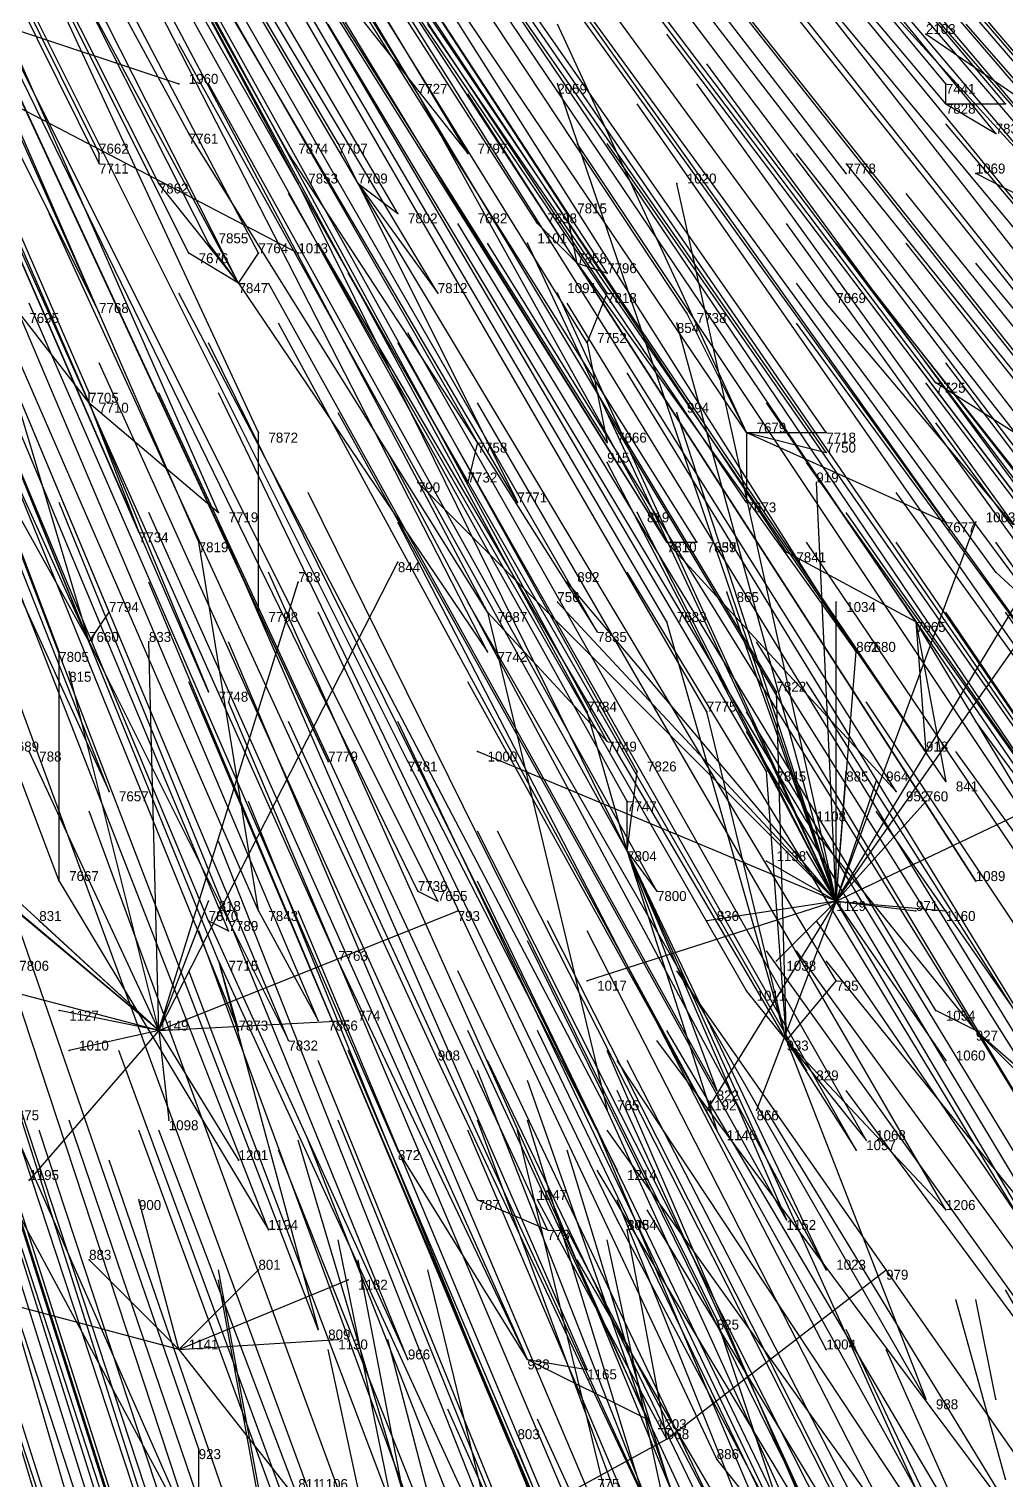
# Model space of a CAD drawing. Extents: x -0.5 to 0.59, y -0.5 to 0.59.
# Drawn here: x 0.116 to 0.214, y -0.3871 to -0.2415 of the extents above; entities that cross this region are included whole.
import ezdxf

# ---------------------------------------------------------------- set-up
doc = ezdxf.new("R2010")
doc.units = 0
for name, color, linetype in [('Facilities', 3, 'CONTINUOUS'), ('Facilities_lines', 3, 'CONTINUOUS'), ('Normals', 1, 'CONTINUOUS'), ('Source_points', 5, 'CONTINUOUS'), ('Text', 3, 'CONTINUOUS')]:
    doc.layers.add(name, color=color, linetype=linetype)

msp = doc.modelspace()

# ---------------------------------------------------------------- linework, layer by layer
at = {"layer": 'Facilities', "color": 3}
for p in [(0.208, -0.249, -0.812), (0.123, -0.255, -0.708), (0.198, -0.256, -0.808), (0.149, -0.257, -0.742), (0.171, -0.265, -0.787), (0.137, -0.267, -0.75), (0.172, -0.273, -0.806), (0.122, -0.279, -0.762), (0.188, -0.282, -0.847), (0.161, -0.283, -0.814), (0.18, -0.293, -0.86), (0.139, -0.3, -0.827), (0.162, -0.3, -0.854), (0.205, -0.301, -0.911), (0.122, -0.303, -0.816), (0.154, -0.315, -0.877), (0.176, -0.324, -0.922), (0.119, -0.327, -0.87), (0.155, -0.328, -0.906), (0.197, -0.329, -1.25), (0.139, -0.33, -0.895), (0.134, -0.331, -0.891), (0.135, -0.335, -0.904), (0.129, -0.342, -1.25), (0.211, -0.342, -1.005), (0.192, -0.343, -0.982), (0.161, -0.359, -0.984), (0.131, -0.374, -1.25), (0.196, -0.374, -1.055), (0.166, -0.375, -1.025), (0.213, -0.379, -1.25), (0.18, -0.383, -1.25), (0.214, -0.387, -1.25)]:
    msp.add_point(p, dxfattribs=at)
at = {"layer": 'Facilities_lines', "color": 3}
for p, q in [((0.137, -0.267, -0.75), (0.102, -0.202, -0.565)), ((0.1, -0.224, -0.613), (0.123, -0.27, -0.741)), ((0.22, -0.259, -0.85), (0.19, -0.226, -0.738)), ((0.074, -0.228, -1.25), (0.143, -0.264, -1.25)), ((0.074, -0.228, -1.25), (0.131, -0.247, -1.25)), ((0.145, -0.235, -0.691), (0.16, -0.254, -0.75)), ((0.188, -0.282, -0.847), (0.169, -0.241, -0.735)), ((0.27, -0.286, -1.25), (0.206, -0.242, -1.25)), ((0.197, -0.329, -1.25), (0.169, -0.247, -1.25)), ((0.208, -0.249, -0.812), (0.208, -0.247, -0.807)), ((0.18, -0.293, -0.86), (0.155, -0.248, -0.731)), ((0.208, -0.249, -0.812), (0.214, -0.249, -0.821)), ((0.208, -0.249, -0.812), (0.213, -0.252, -0.824)), ((0.162, -0.3, -0.854), (0.132, -0.252, -0.712)), ((0.149, -0.257, -0.742), (0.147, -0.253, -0.732)), ((0.123, -0.255, -0.708), (0.123, -0.254, -0.705)), ((0.161, -0.283, -0.814), (0.142, -0.254, -0.727)), ((0.27, -0.286, -1.25), (0.211, -0.256, -1.25)), ((0.137, -0.267, -0.75), (0.129, -0.257, -0.719)), ((0.176, -0.324, -0.922), (0.143, -0.257, -0.735)), ((0.149, -0.257, -0.742), (0.165, -0.289, -0.831)), ((0.149, -0.257, -0.742), (0.153, -0.26, -0.755)), ((0.149, -0.257, -0.742), (0.157, -0.268, -0.775)), ((0.197, -0.329, -1.25), (0.181, -0.257, -1.25)), ((0.171, -0.265, -0.787), (0.17, -0.26, -0.776)), ((0.18, -0.293, -0.86), (0.16, -0.261, -0.765)), ((0.171, -0.265, -0.787), (0.167, -0.261, -0.774)), ((0.137, -0.267, -0.75), (0.134, -0.263, -0.737)), ((0.197, -0.329, -1.25), (0.166, -0.263, -1.25)), ((0.137, -0.267, -0.75), (0.132, -0.264, -0.739)), ((0.137, -0.267, -0.75), (0.139, -0.264, -0.745)), ((0.171, -0.265, -0.787), (0.211, -0.327, -0.971)), ((0.171, -0.265, -0.787), (0.199, -0.304, -0.907)), ((0.171, -0.265, -0.787), (0.174, -0.266, -0.794)), ((0.137, -0.267, -0.75), (0.162, -0.304, -0.862)), ((0.197, -0.329, -1.25), (0.169, -0.268, -1.25)), ((0.172, -0.273, -0.806), (0.174, -0.268, -0.799)), ((0.239, -0.32, -0.998), (0.196, -0.269, -0.832)), ((0.122, -0.279, -0.762), (0.115, -0.27, -0.734)), ((0.188, -0.282, -0.847), (0.182, -0.27, -0.815)), ((0.197, -0.329, -1.25), (0.181, -0.271, -1.25)), ((0.122, -0.303, -0.816), (0.113, -0.273, -0.739)), ((0.172, -0.273, -0.806), (0.174, -0.283, -0.83)), ((0.122, -0.279, -0.762), (0.122, -0.278, -0.759)), ((0.218, -0.284, -0.895), (0.207, -0.277, -0.865)), ((0.122, -0.279, -0.762), (0.135, -0.29, -0.801)), ((0.122, -0.279, -0.762), (0.127, -0.292, -0.797)), ((0.122, -0.279, -0.762), (0.134, -0.308, -0.84)), ((0.197, -0.329, -1.25), (0.181, -0.28, -1.25)), ((0.122, -0.303, -0.816), (0.112, -0.281, -0.756)), ((0.139, -0.3, -0.827), (0.139, -0.282, -0.786)), ((0.188, -0.282, -0.847), (0.208, -0.291, -0.894)), ((0.188, -0.282, -0.847), (0.188, -0.289, -0.862)), ((0.188, -0.282, -0.847), (0.196, -0.282, -0.859)), ((0.188, -0.282, -0.847), (0.196, -0.284, -0.862)), ((0.108, -0.283, -0.758), (0.124, -0.318, -0.854)), ((0.161, -0.283, -0.814), (0.16, -0.287, -0.821)), ((0.161, -0.283, -0.814), (0.173, -0.302, -0.871)), ((0.122, -0.303, -0.816), (0.112, -0.285, -0.765)), ((0.197, -0.329, -1.25), (0.174, -0.285, -1.25)), ((0.197, -0.329, -1.25), (0.155, -0.287, -1.25)), ((0.197, -0.329, -1.25), (0.195, -0.287, -1.25)), ((0.197, -0.329, -1.25), (0.177, -0.29, -1.25)), ((0.197, -0.329, -1.25), (0.22, -0.291, -1.25)), ((0.197, -0.329, -1.25), (0.211, -0.291, -1.25)), ((0.139, -0.33, -0.895), (0.133, -0.293, -0.805)), ((0.18, -0.293, -0.86), (0.203, -0.318, -0.944)), ((0.18, -0.293, -0.86), (0.183, -0.293, -0.864)), ((0.18, -0.293, -0.86), (0.183, -0.293, -0.865)), ((0.205, -0.301, -0.911), (0.192, -0.294, -0.879)), ((0.129, -0.342, -1.25), (0.153, -0.295, -1.25)), ((0.129, -0.342, -1.25), (0.143, -0.297, -1.25)), ((0.197, -0.329, -1.25), (0.17, -0.297, -1.25)), ((0.239, -0.32, -0.998), (0.213, -0.296, -0.913)), ((0.129, -0.342, -1.25), (0.081, -0.298, -1.25)), ((0.197, -0.329, -1.25), (0.186, -0.298, -1.25)), ((0.197, -0.329, -1.25), (0.169, -0.299, -1.25)), ((0.197, -0.329, -1.25), (0.197, -0.299, -1.25)), ((0.129, -0.342, -1.25), (0.08, -0.301, -1.25)), ((0.122, -0.303, -0.816), (0.124, -0.3, -0.811)), ((0.139, -0.3, -0.827), (0.146, -0.315, -0.867)), ((0.162, -0.3, -0.854), (0.174, -0.35, -0.977)), ((0.162, -0.3, -0.854), (0.174, -0.313, -0.895)), ((0.192, -0.343, -0.982), (0.18, -0.301, -0.876)), ((0.205, -0.301, -0.911), (0.208, -0.317, -0.949)), ((0.205, -0.301, -0.911), (0.223, -0.331, -0.997)), ((0.205, -0.301, -0.911), (0.206, -0.314, -0.938)), ((0.197, -0.329, -1.25), (0.216, -0.302, -1.25)), ((0.119, -0.327, -0.87), (0.119, -0.304, -0.817)), ((0.122, -0.303, -0.816), (0.142, -0.343, -0.929)), ((0.129, -0.342, -1.25), (0.128, -0.303, -1.25)), ((0.197, -0.329, -1.25), (0.199, -0.304, -1.25)), ((0.129, -0.342, -1.25), (0.12, -0.306, -1.25)), ((0.192, -0.343, -0.982), (0.191, -0.308, -0.905)), ((0.129, -0.342, -1.25), (0.091, -0.31, -1.25)), ((0.176, -0.324, -0.922), (0.172, -0.31, -0.886)), ((0.192, -0.343, -0.982), (0.184, -0.31, -0.9)), ((0.129, -0.342, -1.25), (0.116, -0.314, -1.25)), ((0.197, -0.329, -1.25), (0.161, -0.314, -1.25)), ((0.154, -0.315, -0.877), (0.175, -0.356, -0.992)), ((0.176, -0.324, -0.922), (0.177, -0.316, -0.906)), ((0.192, -0.343, -0.982), (0.19, -0.316, -0.922)), ((0.197, -0.329, -1.25), (0.198, -0.316, -1.25)), ((0.197, -0.329, -1.25), (0.201, -0.317, -1.25)), ((0.176, -0.324, -0.922), (0.176, -0.319, -0.911)), ((0.197, -0.329, -1.25), (0.206, -0.319, -1.25)), ((0.197, -0.329, -1.25), (0.218, -0.319, -1.25)), ((0.211, -0.342, -1.005), (0.194, -0.321, -0.937)), ((0.176, -0.324, -0.922), (0.205, -0.388, -1.098)), ((0.176, -0.324, -0.922), (0.185, -0.348, -0.986)), ((0.176, -0.324, -0.922), (0.196, -0.366, -1.037)), ((0.176, -0.324, -0.922), (0.192, -0.361, -1.023)), ((0.176, -0.324, -0.922), (0.179, -0.328, -0.934)), ((0.176, -0.324, -0.922), (0.185, -0.352, -0.995)), ((0.129, -0.342, -1.25), (0.064, -0.325, -1.25)), ((0.197, -0.329, -1.25), (0.19, -0.325, -1.25)), ((0.119, -0.327, -0.87), (0.14, -0.362, -0.969)), ((0.129, -0.342, -1.25), (0.134, -0.329, -1.25)), ((0.155, -0.328, -0.906), (0.157, -0.329, -0.911)), ((0.197, -0.329, -1.25), (0.172, -0.337, -1.25)), ((0.197, -0.329, -1.25), (0.184, -0.331, -1.25)), ((0.197, -0.329, -1.25), (0.184, -0.35, -1.25)), ((0.197, -0.329, -1.25), (0.189, -0.35, -1.25)), ((0.197, -0.329, -1.25), (0.191, -0.335, -1.25)), ((0.197, -0.329, -1.25), (0.208, -0.345, -1.25)), ((0.197, -0.329, -1.25), (0.205, -0.33, -1.25)), ((0.197, -0.329, -1.25), (0.208, -0.33, -1.25)), ((0.129, -0.342, -1.25), (0.159, -0.33, -1.25)), ((0.139, -0.33, -0.895), (0.145, -0.341, -0.927)), ((0.129, -0.342, -1.25), (0.117, -0.331, -1.25)), ((0.134, -0.331, -0.891), (0.154, -0.375, -1.013)), ((0.134, -0.331, -0.891), (0.136, -0.332, -0.896)), ((0.135, -0.335, -0.904), (0.169, -0.409, -1.107)), ((0.135, -0.335, -0.904), (0.145, -0.372, -0.999)), ((0.135, -0.335, -0.904), (0.137, -0.342, -0.92)), ((0.166, -0.375, -1.025), (0.147, -0.335, -0.914)), ((0.192, -0.343, -0.982), (0.197, -0.337, -0.976)), ((0.192, -0.343, -0.982), (0.188, -0.338, -0.968)), ((0.129, -0.342, -1.25), (0.119, -0.34, -1.25)), ((0.211, -0.342, -1.005), (0.207, -0.34, -0.996)), ((0.129, -0.342, -1.25), (0.116, -0.357, -1.25)), ((0.129, -0.342, -1.25), (0.12, -0.344, -1.25)), ((0.129, -0.342, -1.25), (0.148, -0.341, -1.25)), ((0.129, -0.342, -1.25), (0.13, -0.351, -1.25)), ((0.129, -0.342, -1.25), (0.137, -0.355, -1.25)), ((0.211, -0.342, -1.005), (0.222, -0.36, -1.057)), ((0.211, -0.342, -1.005), (0.219, -0.349, -1.029)), ((0.211, -0.342, -1.005), (0.225, -0.356, -1.052)), ((0.192, -0.343, -0.982), (0.194, -0.346, -0.993)), ((0.192, -0.343, -0.982), (0.206, -0.379, -1.08)), ((0.192, -0.343, -0.982), (0.199, -0.354, -1.015)), ((0.192, -0.343, -0.982), (0.2, -0.353, -1.014)), ((0.192, -0.343, -0.982), (0.208, -0.36, -1.038)), ((0.181, -0.396, -1.089), (0.157, -0.345, -0.947)), ((0.133, -0.394, -1.041), (0.114, -0.351, -0.922)), ((0.133, -0.394, -1.041), (0.112, -0.355, -0.931)), ((0.166, -0.375, -1.025), (0.153, -0.354, -0.965)), ((0.131, -0.374, -1.25), (0.127, -0.359, -1.25)), ((0.161, -0.359, -0.984), (0.168, -0.362, -0.998)), ((0.18, -0.383, -1.25), (0.167, -0.359, -1.25)), ((0.193, -0.395, -1.098), (0.175, -0.361, -1.004)), ((0.18, -0.383, -1.25), (0.176, -0.362, -1.25)), ((0.131, -0.374, -1.25), (0.122, -0.365, -1.25)), ((0.131, -0.374, -1.25), (0.101, -0.366, -1.25)), ((0.131, -0.374, -1.25), (0.139, -0.366, -1.25)), ((0.18, -0.383, -1.25), (0.202, -0.366, -1.25)), ((0.131, -0.374, -1.25), (0.148, -0.367, -1.25)), ((0.193, -0.395, -1.098), (0.185, -0.371, -1.037)), ((0.131, -0.374, -1.25), (0.147, -0.373, -1.25)), ((0.131, -0.374, -1.25), (0.142, -0.388, -1.25)), ((0.166, -0.375, -1.025), (0.172, -0.376, -1.034)), ((0.166, -0.375, -1.025), (0.178, -0.381, -1.052)), ((0.133, -0.394, -1.041), (0.133, -0.384, -1.016)), ((0.18, -0.383, -1.25), (0.158, -0.395, -1.25)), ((0.168, -0.392, -1.067), (0.164, -0.383, -1.041)), ((0.193, -0.395, -1.098), (0.185, -0.385, -1.066))]:
    msp.add_line(p, q, dxfattribs=at)
at = {"layer": 'Normals', "color": 1}
for p, q in [((0.155, -0.248, -0.731), (0.106, -0.169, -0.768)), ((0.123, -0.254, -0.705), (0.082, -0.171, -0.743)), ((0.132, -0.252, -0.712), (0.088, -0.171, -0.749)), ((0.123, -0.255, -0.708), (0.082, -0.172, -0.746)), ((0.142, -0.254, -0.727), (0.097, -0.173, -0.764)), ((0.147, -0.253, -0.732), (0.1, -0.173, -0.768)), ((0.129, -0.257, -0.719), (0.087, -0.174, -0.757)), ((0.16, -0.254, -0.75), (0.112, -0.174, -0.788)), ((0.143, -0.257, -0.735), (0.099, -0.175, -0.772)), ((0.208, -0.247, -0.807), (0.149, -0.176, -0.845)), ((0.149, -0.257, -0.742), (0.102, -0.177, -0.78)), ((0.208, -0.249, -0.812), (0.149, -0.179, -0.85)), ((0.214, -0.249, -0.821), (0.154, -0.178, -0.858)), ((0.134, -0.263, -0.737), (0.092, -0.18, -0.774)), ((0.153, -0.26, -0.755), (0.106, -0.18, -0.792)), ((0.213, -0.252, -0.824), (0.154, -0.18, -0.861)), ((0.132, -0.264, -0.739), (0.091, -0.182, -0.776)), ((0.139, -0.264, -0.745), (0.096, -0.182, -0.782)), ((0.16, -0.261, -0.765), (0.112, -0.182, -0.802)), ((0.167, -0.261, -0.774), (0.117, -0.183, -0.811)), ((0.17, -0.26, -0.776), (0.119, -0.182, -0.813)), ((0.198, -0.256, -0.808), (0.141, -0.182, -0.846)), ((0.137, -0.267, -0.75), (0.095, -0.184, -0.787)), ((0.123, -0.27, -0.741), (0.085, -0.185, -0.778)), ((0.171, -0.265, -0.787), (0.12, -0.187, -0.824)), ((0.157, -0.268, -0.775), (0.109, -0.188, -0.812)), ((0.174, -0.266, -0.794), (0.123, -0.188, -0.83)), ((0.22, -0.259, -0.85), (0.16, -0.188, -0.887)), ((0.174, -0.268, -0.799), (0.123, -0.191, -0.837)), ((0.231, -0.263, -0.874), (0.17, -0.192, -0.911)), ((0.122, -0.278, -0.759), (0.085, -0.193, -0.796)), ((0.182, -0.27, -0.815), (0.131, -0.193, -0.852)), ((0.122, -0.279, -0.762), (0.085, -0.194, -0.799)), ((0.172, -0.273, -0.806), (0.123, -0.194, -0.844)), ((0.196, -0.269, -0.832), (0.141, -0.194, -0.869)), ((0.219, -0.269, -0.867), (0.162, -0.196, -0.904)), ((0.139, -0.282, -0.786), (0.1, -0.198, -0.823)), ((0.161, -0.283, -0.814), (0.115, -0.203, -0.852)), ((0.207, -0.277, -0.865), (0.151, -0.203, -0.901)), ((0.239, -0.273, -0.908), (0.179, -0.203, -0.945)), ((0.174, -0.283, -0.83), (0.125, -0.205, -0.868)), ((0.188, -0.282, -0.847), (0.136, -0.205, -0.885)), ((0.223, -0.278, -0.889), (0.165, -0.205, -0.926)), ((0.135, -0.29, -0.801), (0.098, -0.206, -0.838)), ((0.16, -0.287, -0.821), (0.114, -0.206, -0.859)), ((0.196, -0.282, -0.859), (0.143, -0.206, -0.897)), ((0.127, -0.292, -0.797), (0.09, -0.207, -0.833)), ((0.133, -0.293, -0.805), (0.096, -0.208, -0.842)), ((0.196, -0.284, -0.862), (0.143, -0.208, -0.9)), ((0.165, -0.289, -0.831), (0.118, -0.209, -0.869)), ((0.241, -0.28, -0.924), (0.181, -0.209, -0.961)), ((0.218, -0.284, -0.895), (0.161, -0.21, -0.931)), ((0.188, -0.289, -0.862), (0.136, -0.212, -0.9)), ((0.124, -0.3, -0.811), (0.088, -0.214, -0.848)), ((0.18, -0.293, -0.86), (0.131, -0.215, -0.897)), ((0.183, -0.293, -0.864), (0.134, -0.215, -0.902)), ((0.183, -0.293, -0.865), (0.134, -0.215, -0.903)), ((0.208, -0.291, -0.894), (0.154, -0.215, -0.932)), ((0.139, -0.3, -0.827), (0.1, -0.216, -0.864)), ((0.119, -0.304, -0.817), (0.086, -0.217, -0.853)), ((0.122, -0.303, -0.816), (0.087, -0.217, -0.853)), ((0.192, -0.294, -0.879), (0.141, -0.217, -0.917)), ((0.162, -0.3, -0.854), (0.119, -0.219, -0.891)), ((0.18, -0.301, -0.876), (0.133, -0.221, -0.914)), ((0.162, -0.304, -0.862), (0.12, -0.222, -0.9)), ((0.173, -0.302, -0.871), (0.127, -0.222, -0.908)), ((0.213, -0.296, -0.913), (0.159, -0.222, -0.951)), ((0.134, -0.308, -0.84), (0.097, -0.223, -0.878)), ((0.205, -0.301, -0.911), (0.153, -0.224, -0.948)), ((0.232, -0.296, -0.94), (0.175, -0.224, -0.978)), ((0.251, -0.293, -0.965), (0.191, -0.223, -1.003)), ((0.197, -0.223, -0.743), (0.257, -0.293, -0.706)), ((0.199, -0.304, -0.907), (0.149, -0.225, -0.944)), ((0.256, -0.295, -0.977), (0.196, -0.225, -1.014)), ((0.191, -0.308, -0.905), (0.143, -0.228, -0.942)), ((0.242, -0.301, -0.965), (0.184, -0.228, -1.002)), ((0.172, -0.31, -0.886), (0.128, -0.229, -0.924)), ((0.184, -0.31, -0.9), (0.137, -0.229, -0.937)), ((0.218, -0.305, -0.937), (0.164, -0.23, -0.975)), ((0.146, -0.315, -0.867), (0.107, -0.231, -0.905)), ((0.124, -0.318, -0.854), (0.09, -0.232, -0.891)), ((0.174, -0.313, -0.895), (0.13, -0.232, -0.933)), ((0.252, -0.304, -0.986), (0.193, -0.232, -1.024)), ((0.154, -0.315, -0.877), (0.113, -0.233, -0.915)), ((0.231, -0.308, -0.962), (0.175, -0.234, -0.999)), ((0.251, -0.305, -0.989), (0.192, -0.234, -1.026)), ((0.177, -0.316, -0.906), (0.132, -0.235, -0.943)), ((0.242, -0.308, -0.979), (0.184, -0.235, -1.016)), ((0.19, -0.316, -0.922), (0.143, -0.236, -0.96)), ((0.206, -0.314, -0.938), (0.154, -0.237, -0.976)), ((0.235, -0.31, -0.973), (0.179, -0.236, -1.01)), ((0.204, -0.237, -0.783), (0.265, -0.307, -0.745)), ((0.176, -0.319, -0.911), (0.131, -0.238, -0.948)), ((0.119, -0.327, -0.87), (0.086, -0.24, -0.907)), ((0.203, -0.318, -0.944), (0.154, -0.24, -0.981)), ((0.217, -0.317, -0.96), (0.165, -0.24, -0.997)), ((0.219, -0.317, -0.962), (0.166, -0.24, -0.999)), ((0.194, -0.321, -0.937), (0.146, -0.241, -0.975)), ((0.208, -0.317, -0.949), (0.156, -0.241, -0.986)), ((0.21, -0.241, -0.799), (0.271, -0.311, -0.761)), ((0.176, -0.324, -0.922), (0.131, -0.243, -0.959)), ((0.236, -0.316, -0.987), (0.18, -0.242, -1.023)), ((0.206, -0.242, -1.25), (0.206, -0.242, -1.15)), ((0.155, -0.328, -0.906), (0.114, -0.244, -0.943)), ((0.134, -0.331, -0.891), (0.098, -0.245, -0.929)), ((0.136, -0.332, -0.896), (0.1, -0.246, -0.934)), ((0.139, -0.33, -0.895), (0.102, -0.245, -0.933)), ((0.157, -0.329, -0.911), (0.115, -0.245, -0.947)), ((0.239, -0.32, -0.998), (0.184, -0.245, -1.035)), ((0.131, -0.247, -1.25), (0.131, -0.247, -1.15)), ((0.179, -0.328, -0.934), (0.134, -0.247, -0.971)), ((0.169, -0.247, -1.25), (0.169, -0.247, -1.15)), ((0.237, -0.322, -1), (0.183, -0.247, -1.037)), ((0.211, -0.327, -0.971), (0.16, -0.248, -1.008)), ((0.135, -0.335, -0.904), (0.1, -0.249, -0.941)), ((0.147, -0.335, -0.914), (0.109, -0.25, -0.951)), ((0.23, -0.325, -0.996), (0.177, -0.249, -1.033)), ((0.268, -0.322, -1.047), (0.208, -0.251, -1.084)), ((0.223, -0.331, -0.997), (0.171, -0.253, -1.034)), ((0.227, -0.329, -1), (0.174, -0.253, -1.037)), ((0.251, -0.328, -1.031), (0.193, -0.254, -1.068)), ((0.137, -0.342, -0.92), (0.102, -0.256, -0.957)), ((0.145, -0.341, -0.927), (0.109, -0.256, -0.964)), ((0.256, -0.327, -1.039), (0.198, -0.255, -1.076)), ((0.211, -0.256, -1.25), (0.211, -0.256, -1.15)), ((0.142, -0.343, -0.929), (0.106, -0.257, -0.965)), ((0.197, -0.337, -0.976), (0.149, -0.257, -1.013)), ((0.181, -0.257, -1.25), (0.181, -0.257, -1.15)), ((0.188, -0.338, -0.968), (0.142, -0.258, -1.005)), ((0.262, -0.33, -1.053), (0.204, -0.258, -1.091)), ((0.157, -0.345, -0.947), (0.118, -0.26, -0.984)), ((0.207, -0.34, -0.996), (0.159, -0.261, -1.034)), ((0.246, -0.336, -1.042), (0.192, -0.261, -1.079)), ((0.192, -0.343, -0.982), (0.145, -0.263, -1.02)), ((0.211, -0.342, -1.005), (0.162, -0.263, -1.042)), ((0.166, -0.263, -1.25), (0.166, -0.263, -1.15)), ((0.254, -0.336, -1.052), (0.197, -0.263, -1.09)), ((0.262, -0.336, -1.065), (0.204, -0.263, -1.103)), ((0.143, -0.264, -1.25), (0.143, -0.264, -1.15)), ((0.194, -0.346, -0.993), (0.148, -0.266, -1.031)), ((0.27, -0.336, -1.079), (0.211, -0.265, -1.116)), ((0.185, -0.348, -0.986), (0.14, -0.267, -1.023)), ((0.248, -0.341, -1.054), (0.193, -0.267, -1.092)), ((0.153, -0.354, -0.965), (0.116, -0.269, -1.002)), ((0.174, -0.35, -0.977), (0.131, -0.268, -1.015)), ((0.169, -0.268, -1.25), (0.169, -0.268, -1.15)), ((0.219, -0.349, -1.029), (0.17, -0.269, -1.066)), ((0.185, -0.352, -0.995), (0.141, -0.271, -1.033)), ((0.2, -0.353, -1.014), (0.154, -0.272, -1.051)), ((0.181, -0.271, -1.25), (0.181, -0.271, -1.15)), ((0.248, -0.346, -1.063), (0.193, -0.271, -1.101)), ((0.262, -0.345, -1.082), (0.204, -0.272, -1.12)), ((0.175, -0.356, -0.992), (0.134, -0.273, -1.03)), ((0.199, -0.354, -1.015), (0.153, -0.273, -1.052)), ((0.14, -0.362, -0.969), (0.106, -0.275, -1.007)), ((0.161, -0.359, -0.984), (0.123, -0.275, -1.022)), ((0.261, -0.349, -1.091), (0.205, -0.275, -1.128)), ((0.264, -0.349, -1.093), (0.208, -0.275, -1.13)), ((0.225, -0.356, -1.052), (0.176, -0.276, -1.088)), ((0.168, -0.362, -0.998), (0.129, -0.278, -1.036)), ((0.175, -0.361, -1.004), (0.135, -0.278, -1.042)), ((0.262, -0.351, -1.095), (0.206, -0.277, -1.132)), ((0.208, -0.36, -1.038), (0.161, -0.279, -1.075)), ((0.242, -0.355, -1.075), (0.19, -0.279, -1.113)), ((0.192, -0.361, -1.023), (0.147, -0.28, -1.059)), ((0.222, -0.36, -1.057), (0.174, -0.28, -1.093)), ((0.181, -0.28, -1.25), (0.181, -0.28, -1.15)), ((0.262, -0.356, -1.105), (0.207, -0.281, -1.142)), ((0.196, -0.366, -1.037), (0.152, -0.284, -1.074)), ((0.174, -0.285, -1.25), (0.174, -0.285, -1.15)), ((0.248, -0.361, -1.095), (0.194, -0.285, -1.132)), ((0.145, -0.372, -0.999), (0.112, -0.286, -1.037)), ((0.185, -0.371, -1.037), (0.144, -0.288, -1.074)), ((0.155, -0.287, -1.25), (0.155, -0.287, -1.15)), ((0.195, -0.287, -1.25), (0.195, -0.287, -1.15)), ((0.257, -0.363, -1.113), (0.203, -0.288, -1.15)), ((0.154, -0.375, -1.013), (0.119, -0.289, -1.051)), ((0.166, -0.375, -1.025), (0.128, -0.29, -1.062)), ((0.172, -0.376, -1.034), (0.135, -0.291, -1.072)), ((0.196, -0.374, -1.055), (0.153, -0.291, -1.092)), ((0.177, -0.29, -1.25), (0.177, -0.29, -1.15)), ((0.251, -0.366, -1.111), (0.198, -0.29, -1.148)), ((0.211, -0.291, -1.25), (0.211, -0.291, -1.15)), ((0.246, -0.37, -1.111), (0.194, -0.293, -1.148)), ((0.255, -0.369, -1.122), (0.203, -0.293, -1.159)), ((0.267, -0.369, -1.139), (0.213, -0.293, -1.176)), ((0.153, -0.295, -1.25), (0.153, -0.295, -1.15)), ((0.133, -0.384, -1.016), (0.103, -0.297, -1.054)), ((0.164, -0.383, -1.041), (0.128, -0.297, -1.078)), ((0.178, -0.381, -1.052), (0.14, -0.296, -1.088)), ((0.143, -0.297, -1.25), (0.143, -0.297, -1.15)), ((0.17, -0.297, -1.25), (0.17, -0.297, -1.15)), ((0.224, -0.375, -1.092), (0.176, -0.296, -1.13)), ((0.186, -0.298, -1.25), (0.186, -0.298, -1.15)), ((0.206, -0.379, -1.08), (0.16, -0.299, -1.117)), ((0.169, -0.299, -1.25), (0.169, -0.299, -1.15)), ((0.197, -0.299, -1.25), (0.197, -0.299, -1.15)), ((0.144, -0.388, -1.035), (0.112, -0.301, -1.072)), ((0.185, -0.385, -1.066), (0.145, -0.3, -1.103)), ((0.26, -0.377, -1.145), (0.208, -0.3, -1.181)), ((0.267, -0.377, -1.154), (0.214, -0.3, -1.191)), ((0.125, -0.391, -1.027), (0.097, -0.303, -1.065)), ((0.125, -0.392, -1.028), (0.097, -0.304, -1.066)), ((0.128, -0.303, -1.25), (0.128, -0.303, -1.15)), ((0.172, -0.388, -1.061), (0.136, -0.303, -1.099)), ((0.238, -0.381, -1.124), (0.189, -0.303, -1.161)), ((0.199, -0.304, -1.25), (0.199, -0.304, -1.15)), ((0.13, -0.395, -1.04), (0.101, -0.307, -1.077)), ((0.133, -0.394, -1.041), (0.104, -0.306, -1.077)), ((0.12, -0.306, -1.25), (0.12, -0.306, -1.15)), ((0.168, -0.392, -1.067), (0.132, -0.307, -1.104)), ((0.205, -0.388, -1.098), (0.16, -0.307, -1.135)), ((0.244, -0.386, -1.141), (0.194, -0.307, -1.178)), ((0.126, -0.399, -1.046), (0.098, -0.31, -1.083)), ((0.172, -0.394, -1.075), (0.136, -0.309, -1.113)), ((0.236, -0.389, -1.139), (0.188, -0.31, -1.176)), ((0.252, -0.387, -1.153), (0.2, -0.309, -1.19)), ((0.181, -0.396, -1.089), (0.142, -0.311, -1.125)), ((0.193, -0.395, -1.098), (0.153, -0.311, -1.135)), ((0.269, -0.39, -1.184), (0.211, -0.311, -1.203)), ((0.236, -0.392, -1.142), (0.188, -0.312, -1.18)), ((0.128, -0.403, -1.056), (0.099, -0.314, -1.094)), ((0.116, -0.314, -1.25), (0.116, -0.314, -1.15)), ((0.161, -0.314, -1.25), (0.161, -0.314, -1.15)), ((0.266, -0.393, -1.187), (0.209, -0.314, -1.206)), ((0.198, -0.316, -1.25), (0.198, -0.316, -1.15)), ((0.201, -0.317, -1.25), (0.201, -0.317, -1.15)), ((0.127, -0.408, -1.067), (0.098, -0.319, -1.105)), ((0.154, -0.407, -1.088), (0.122, -0.32, -1.125)), ((0.173, -0.405, -1.101), (0.138, -0.319, -1.138)), ((0.256, -0.399, -1.185), (0.201, -0.32, -1.211)), ((0.206, -0.319, -1.25), (0.206, -0.319, -1.15)), ((0.124, -0.409, -1.068), (0.096, -0.321, -1.106)), ((0.134, -0.41, -1.079), (0.106, -0.322, -1.117)), ((0.169, -0.409, -1.107), (0.135, -0.323, -1.144)), ((0.203, -0.405, -1.132), (0.161, -0.322, -1.17)), ((0.205, -0.405, -1.135), (0.163, -0.322, -1.172)), ((0.242, -0.405, -1.179), (0.194, -0.324, -1.214)), ((0.19, -0.325, -1.25), (0.19, -0.325, -1.15)), ((0.201, -0.41, -1.142), (0.161, -0.327, -1.18)), ((0.134, -0.329, -1.25), (0.134, -0.329, -1.15)), ((0.197, -0.329, -1.25), (0.197, -0.329, -1.15)), ((0.179, -0.416, -1.132), (0.143, -0.33, -1.169)), ((0.159, -0.33, -1.25), (0.159, -0.33, -1.15)), ((0.205, -0.33, -1.25), (0.205, -0.33, -1.15)), ((0.208, -0.33, -1.25), (0.208, -0.33, -1.15)), ((0.127, -0.419, -1.095), (0.098, -0.331, -1.133)), ((0.117, -0.331, -1.25), (0.117, -0.331, -1.15)), ((0.21, -0.414, -1.161), (0.168, -0.331, -1.199)), ((0.184, -0.331, -1.25), (0.184, -0.331, -1.15)), ((0.251, -0.413, -1.209), (0.195, -0.331, -1.215)), ((0.165, -0.419, -1.125), (0.133, -0.332, -1.163)), ((0.207, -0.416, -1.162), (0.166, -0.333, -1.2)), ((0.214, -0.414, -1.165), (0.172, -0.332, -1.203)), ((0.248, -0.415, -1.21), (0.19, -0.334, -1.217)), ((0.252, -0.415, -1.214), (0.193, -0.334, -1.219)), ((0.165, -0.423, -1.136), (0.132, -0.336, -1.173)), ((0.199, -0.42, -1.161), (0.159, -0.336, -1.199)), ((0.237, -0.416, -1.196), (0.181, -0.336, -1.22)), ((0.191, -0.335, -1.25), (0.191, -0.335, -1.15)), ((0.259, -0.413, -1.218), (0.196, -0.335, -1.216)), ((0.172, -0.337, -1.25), (0.172, -0.337, -1.15)), ((0.136, -0.427, -1.121), (0.108, -0.339, -1.159)), ((0.139, -0.426, -1.119), (0.11, -0.338, -1.157)), ((0.119, -0.34, -1.25), (0.119, -0.34, -1.15)), ((0.129, -0.342, -1.25), (0.129, -0.342, -1.15)), ((0.148, -0.341, -1.25), (0.148, -0.341, -1.15)), ((0.199, -0.426, -1.176), (0.16, -0.342, -1.214)), ((0.208, -0.427, -1.189), (0.167, -0.342, -1.221)), ((0.229, -0.425, -1.208), (0.18, -0.342, -1.232)), ((0.238, -0.422, -1.21), (0.179, -0.343, -1.229)), ((0.133, -0.434, -1.134), (0.107, -0.345, -1.172)), ((0.12, -0.344, -1.25), (0.12, -0.344, -1.15)), ((0.157, -0.431, -1.146), (0.125, -0.344, -1.184)), ((0.18, -0.431, -1.167), (0.145, -0.345, -1.205)), ((0.184, -0.429, -1.168), (0.148, -0.344, -1.206)), ((0.202, -0.428, -1.183), (0.162, -0.345, -1.221)), ((0.212, -0.432, -1.204), (0.174, -0.344, -1.231)), ((0.23, -0.428, -1.214), (0.175, -0.345, -1.224)), ((0.222, -0.434, -1.218), (0.176, -0.345, -1.225)), ((0.208, -0.345, -1.25), (0.208, -0.345, -1.15)), ((0.196, -0.435, -1.193), (0.161, -0.346, -1.22)), ((0.198, -0.438, -1.202), (0.166, -0.347, -1.229)), ((0.216, -0.438, -1.222), (0.175, -0.348, -1.234)), ((0.255, -0.425, -1.239), (0.198, -0.348, -1.208)), ((0.215, -0.44, -1.224), (0.174, -0.35, -1.236)), ((0.184, -0.35, -1.25), (0.184, -0.35, -1.15)), ((0.189, -0.35, -1.25), (0.189, -0.35, -1.15)), ((0.24, -0.432, -1.236), (0.19, -0.35, -1.209)), ((0.138, -0.44, -1.154), (0.11, -0.351, -1.19)), ((0.146, -0.44, -1.159), (0.117, -0.352, -1.196)), ((0.15, -0.439, -1.161), (0.12, -0.351, -1.197)), ((0.159, -0.439, -1.167), (0.127, -0.352, -1.204)), ((0.162, -0.439, -1.17), (0.129, -0.352, -1.207)), ((0.13, -0.351, -1.25), (0.13, -0.351, -1.15)), ((0.183, -0.44, -1.191), (0.147, -0.351, -1.22)), ((0.198, -0.441, -1.209), (0.16, -0.352, -1.234)), ((0.195, -0.443, -1.21), (0.161, -0.351, -1.231)), ((0.188, -0.447, -1.213), (0.165, -0.352, -1.231)), ((0.195, -0.445, -1.216), (0.166, -0.351, -1.233)), ((0.212, -0.444, -1.229), (0.173, -0.352, -1.237)), ((0.232, -0.433, -1.229), (0.174, -0.352, -1.228)), ((0.171, -0.447, -1.197), (0.143, -0.353, -1.216)), ((0.179, -0.442, -1.192), (0.144, -0.353, -1.221)), ((0.154, -0.442, -1.171), (0.124, -0.355, -1.208)), ((0.137, -0.355, -1.25), (0.137, -0.355, -1.15)), ((0.176, -0.442, -1.188), (0.141, -0.354, -1.222)), ((0.199, -0.449, -1.228), (0.17, -0.354, -1.235)), ((0.224, -0.441, -1.238), (0.173, -0.356, -1.226)), ((0.134, -0.446, -1.164), (0.107, -0.357, -1.201)), ((0.116, -0.357, -1.25), (0.116, -0.357, -1.15)), ((0.206, -0.45, -1.238), (0.168, -0.358, -1.243)), ((0.127, -0.359, -1.25), (0.127, -0.359, -1.15)), ((0.167, -0.359, -1.25), (0.167, -0.359, -1.15)), ((0.212, -0.451, -1.245), (0.175, -0.359, -1.23)), ((0.229, -0.444, -1.248), (0.178, -0.36, -1.229)), ((0.214, -0.446, -1.25), (0.17, -0.362, -1.217)), ((0.176, -0.362, -1.25), (0.176, -0.362, -1.15)), ((0.167, -0.461, -1.226), (0.147, -0.363, -1.225)), ((0.195, -0.46, -1.249), (0.174, -0.363, -1.24)), ((0.122, -0.365, -1.25), (0.122, -0.365, -1.15)), ((0.168, -0.463, -1.231), (0.149, -0.365, -1.225)), ((0.22, -0.449, -1.25), (0.171, -0.365, -1.227)), ((0.153, -0.464, -1.222), (0.135, -0.366, -1.221)), ((0.139, -0.366, -1.25), (0.139, -0.366, -1.15)), ((0.177, -0.452, -1.25), (0.156, -0.366, -1.202)), ((0.202, -0.366, -1.25), (0.202, -0.366, -1.15)), ((0.153, -0.466, -1.226), (0.135, -0.367, -1.223)), ((0.148, -0.367, -1.25), (0.148, -0.367, -1.15)), ((0.247, -0.426, -1.25), (0.214, -0.368, -1.176)), ((0.214, -0.387, -1.25), (0.209, -0.369, -1.152)), ((0.213, -0.379, -1.25), (0.211, -0.369, -1.151)), ((0.217, -0.412, -1.25), (0.198, -0.372, -1.16)), ((0.131, -0.374, -1.25), (0.131, -0.374, -1.15)), ((0.166, -0.467, -1.24), (0.146, -0.374, -1.211)), ((0.147, -0.373, -1.25), (0.147, -0.373, -1.15)), ((0.176, -0.465, -1.242), (0.152, -0.373, -1.208)), ((0.21, -0.392, -1.25), (0.202, -0.374, -1.152)), ((0.184, -0.438, -1.25), (0.158, -0.38, -1.173)), ((0.189, -0.429, -1.25), (0.167, -0.381, -1.165)), ((0.184, -0.43, -1.25), (0.165, -0.384, -1.163)), ((0.18, -0.383, -1.25), (0.18, -0.383, -1.15))]:
    msp.add_line(p, q, dxfattribs=at)
at = {"layer": 'Source_points', "color": 5}
for p in [(0.206, -0.242, -1.25), (0.131, -0.247, -1.25), (0.169, -0.247, -1.25), (0.208, -0.247, -0.807), (0.155, -0.248, -0.731), (0.214, -0.249, -0.821), (0.132, -0.252, -0.712), (0.147, -0.253, -0.732), (0.213, -0.252, -0.824), (0.123, -0.254, -0.705), (0.142, -0.254, -0.727), (0.16, -0.254, -0.75), (0.211, -0.256, -1.25), (0.129, -0.257, -0.719), (0.143, -0.257, -0.735), (0.181, -0.257, -1.25), (0.153, -0.26, -0.755), (0.17, -0.26, -0.776), (0.16, -0.261, -0.765), (0.167, -0.261, -0.774), (0.134, -0.263, -0.737), (0.166, -0.263, -1.25), (0.132, -0.264, -0.739), (0.139, -0.264, -0.745), (0.143, -0.264, -1.25), (0.174, -0.266, -0.794), (0.157, -0.268, -0.775), (0.169, -0.268, -1.25), (0.174, -0.268, -0.799), (0.196, -0.269, -0.832), (0.123, -0.27, -0.741), (0.182, -0.27, -0.815), (0.181, -0.271, -1.25), (0.122, -0.278, -0.759), (0.207, -0.277, -0.865), (0.181, -0.28, -1.25), (0.139, -0.282, -0.786), (0.196, -0.282, -0.859), (0.174, -0.283, -0.83), (0.174, -0.285, -1.25), (0.196, -0.284, -0.862), (0.155, -0.287, -1.25), (0.16, -0.287, -0.821), (0.195, -0.287, -1.25), (0.165, -0.289, -0.831), (0.188, -0.289, -0.862), (0.135, -0.29, -0.801), (0.177, -0.29, -1.25), (0.208, -0.291, -0.894), (0.211, -0.291, -1.25), (0.127, -0.292, -0.797), (0.133, -0.293, -0.805), (0.183, -0.293, -0.864), (0.183, -0.293, -0.865), (0.192, -0.294, -0.879), (0.153, -0.295, -1.25), (0.143, -0.297, -1.25), (0.17, -0.297, -1.25), (0.213, -0.296, -0.913), (0.186, -0.298, -1.25), (0.169, -0.299, -1.25), (0.197, -0.299, -1.25), (0.124, -0.3, -0.811), (0.18, -0.301, -0.876), (0.173, -0.302, -0.871), (0.119, -0.304, -0.817), (0.128, -0.303, -1.25), (0.162, -0.304, -0.862), (0.199, -0.304, -1.25), (0.199, -0.304, -0.907), (0.12, -0.306, -1.25), (0.134, -0.308, -0.84), (0.191, -0.308, -0.905), (0.172, -0.31, -0.886), (0.184, -0.31, -0.9), (0.174, -0.313, -0.895), (0.116, -0.314, -1.25), (0.161, -0.314, -1.25), (0.206, -0.314, -0.938), (0.146, -0.315, -0.867), (0.177, -0.316, -0.906), (0.19, -0.316, -0.922), (0.198, -0.316, -1.25), (0.201, -0.317, -1.25), (0.208, -0.317, -0.949), (0.124, -0.318, -0.854), (0.203, -0.318, -0.944), (0.176, -0.319, -0.911), (0.206, -0.319, -1.25), (0.194, -0.321, -0.937), (0.19, -0.325, -1.25), (0.211, -0.327, -0.971), (0.134, -0.329, -1.25), (0.157, -0.329, -0.911), (0.179, -0.328, -0.934), (0.159, -0.33, -1.25), (0.205, -0.33, -1.25), (0.208, -0.33, -1.25), (0.117, -0.331, -1.25), (0.184, -0.331, -1.25), (0.136, -0.332, -0.896), (0.147, -0.335, -0.914), (0.191, -0.335, -1.25), (0.172, -0.337, -1.25), (0.197, -0.337, -0.976), (0.188, -0.338, -0.968), (0.119, -0.34, -1.25), (0.207, -0.34, -0.996), (0.137, -0.342, -0.92), (0.145, -0.341, -0.927), (0.148, -0.341, -1.25), (0.142, -0.343, -0.929), (0.12, -0.344, -1.25), (0.157, -0.345, -0.947), (0.208, -0.345, -1.25), (0.194, -0.346, -0.993), (0.185, -0.348, -0.986), (0.174, -0.35, -0.977), (0.184, -0.35, -1.25), (0.189, -0.35, -1.25), (0.13, -0.351, -1.25), (0.185, -0.352, -0.995), (0.2, -0.353, -1.014), (0.137, -0.355, -1.25), (0.153, -0.354, -0.965), (0.199, -0.354, -1.015), (0.175, -0.356, -0.992), (0.116, -0.357, -1.25), (0.127, -0.359, -1.25), (0.167, -0.359, -1.25), (0.175, -0.361, -1.004), (0.192, -0.361, -1.023), (0.208, -0.36, -1.038), (0.14, -0.362, -0.969), (0.168, -0.362, -0.998), (0.176, -0.362, -1.25), (0.122, -0.365, -1.25), (0.139, -0.366, -1.25), (0.196, -0.366, -1.037), (0.202, -0.366, -1.25), (0.148, -0.367, -1.25), (0.185, -0.371, -1.037), (0.145, -0.372, -0.999), (0.147, -0.373, -1.25), (0.154, -0.375, -1.013), (0.172, -0.376, -1.034), (0.206, -0.379, -1.08), (0.178, -0.381, -1.052), (0.133, -0.384, -1.016), (0.164, -0.383, -1.041), (0.185, -0.385, -1.066)]:
    msp.add_point(p, dxfattribs=at)

# ---------------------------------------------------------------- texts
at = {"layer": 'Text', "color": 3}
for s, p in [('2103', (0.206, -0.242, -1.25)), ('1960', (0.132, -0.247, -1.25)), ('7727', (0.155, -0.248, -0.731)), ('2059', (0.169, -0.248, -1.25)), ('7441', (0.208, -0.248, -0.807)), ('7828', (0.208, -0.25, -0.812)), ('7833', (0.213, -0.252, -0.824)), ('7662', (0.123, -0.254, -0.705)), ('7761', (0.132, -0.253, -0.712)), ('7874', (0.143, -0.254, -0.727)), ('7707', (0.147, -0.254, -0.732)), ('7797', (0.161, -0.254, -0.75)), ('7711', (0.123, -0.256, -0.708)), ('7853', (0.144, -0.257, -0.735)), ('7709', (0.149, -0.257, -0.742)), ('1020', (0.182, -0.257, -1.25)), ('7778', (0.198, -0.256, -0.808)), ('1069', (0.211, -0.256, -1.25)), ('7862', (0.129, -0.258, -0.719)), ('7815', (0.171, -0.26, -0.776)), ('7802', (0.154, -0.261, -0.755)), ('7682', (0.161, -0.261, -0.765)), ('7698', (0.168, -0.261, -0.774)), ('7855', (0.135, -0.263, -0.737)), ('1101', (0.167, -0.263, -1.25)), ('7764', (0.139, -0.264, -0.745)), ('1013', (0.143, -0.264, -1.25)), ('7676', (0.133, -0.265, -0.739)), ('7858', (0.171, -0.265, -0.787)), ('7796', (0.174, -0.266, -0.794)), ('7847', (0.137, -0.268, -0.75)), ('7812', (0.157, -0.268, -0.775)), ('1091', (0.17, -0.268, -1.25)), ('7768', (0.123, -0.27, -0.741)), ('7818', (0.174, -0.269, -0.799)), ('7669', (0.197, -0.269, -0.832)), ('7695', (0.116, -0.271, -0.734)), ('7738', (0.183, -0.271, -0.815)), ('7752', (0.173, -0.273, -0.806)), ('854', (0.181, -0.272, -1.25)), ('7705', (0.122, -0.279, -0.759)), ('7725', (0.207, -0.278, -0.865)), ('7710', (0.123, -0.28, -0.762)), ('994', (0.182, -0.28, -1.25)), ('7679', (0.189, -0.282, -0.847)), ('7872', (0.14, -0.283, -0.786)), ('7666', (0.175, -0.283, -0.83)), ('7718', (0.196, -0.283, -0.859)), ('7758', (0.161, -0.284, -0.814)), ('7750', (0.196, -0.284, -0.862)), ('915', (0.174, -0.285, -1.25)), ('7732', (0.16, -0.287, -0.821)), ('919', (0.195, -0.287, -1.25)), ('790', (0.155, -0.288, -1.25)), ('7771', (0.165, -0.289, -0.831)), ('7673', (0.188, -0.29, -0.862)), ('7719', (0.136, -0.291, -0.801)), ('819', (0.178, -0.291, -1.25)), ('7677', (0.208, -0.292, -0.894)), ('1063', (0.212, -0.291, -1.25)), ('7734', (0.127, -0.293, -0.797)), ('7819', (0.133, -0.294, -0.805)), ('7810', (0.18, -0.294, -0.86)), ('7839', (0.184, -0.294, -0.864)), ('7857', (0.184, -0.294, -0.865)), ('7841', (0.193, -0.295, -0.879)), ('844', (0.153, -0.296, -1.25)), ('783', (0.143, -0.297, -1.25)), ('892', (0.171, -0.297, -1.25)), ('756', (0.169, -0.299, -1.25)), ('865', (0.187, -0.299, -1.25)), ('7794', (0.124, -0.3, -0.811)), ('1034', (0.198, -0.3, -1.25)), ('7798', (0.14, -0.301, -0.827)), ('7687', (0.163, -0.301, -0.854)), ('7683', (0.181, -0.301, -0.876)), ('7665', (0.205, -0.302, -0.911)), ('7660', (0.122, -0.303, -0.816)), ('833', (0.128, -0.303, -1.25)), ('7835', (0.173, -0.303, -0.871)), ('7805', (0.119, -0.305, -0.817)), ('7742', (0.163, -0.305, -0.862)), ('862', (0.199, -0.304, -1.25)), ('7680', (0.2, -0.304, -0.907)), ('815', (0.12, -0.307, -1.25)), ('7822', (0.191, -0.308, -0.905)), ('7748', (0.135, -0.309, -0.84)), ('7784', (0.172, -0.31, -0.886)), ('7775', (0.184, -0.31, -0.9)), ('7689', (0.114, -0.314, -0.833)), ('7749', (0.174, -0.314, -0.895)), ('918', (0.206, -0.314, -0.938)), ('788', (0.117, -0.315, -1.25)), ('7779', (0.146, -0.315, -0.867)), ('1000', (0.162, -0.315, -1.25)), ('7781', (0.154, -0.316, -0.877)), ('7826', (0.178, -0.316, -0.906)), ('7845', (0.191, -0.317, -0.922)), ('885', (0.198, -0.317, -1.25)), ('964', (0.202, -0.317, -1.25)), ('841', (0.209, -0.318, -0.949)), ('7657', (0.125, -0.319, -0.854)), ('952', (0.204, -0.319, -0.944)), ('760', (0.206, -0.319, -1.25)), ('7747', (0.176, -0.32, -0.911)), ('1108', (0.195, -0.321, -0.937)), ('7804', (0.176, -0.325, -0.922)), ('1138', (0.191, -0.325, -1.25)), ('7667', (0.12, -0.327, -0.87)), ('1089', (0.211, -0.327, -0.971)), ('7736', (0.155, -0.328, -0.906)), ('818', (0.135, -0.33, -1.25)), ('7655', (0.157, -0.329, -0.911)), ('7800', (0.179, -0.329, -0.934)), ('1129', (0.197, -0.33, -1.25)), ('971', (0.205, -0.33, -1.25)), ('831', (0.117, -0.331, -1.25)), ('7870', (0.134, -0.331, -0.891)), ('7843', (0.14, -0.331, -0.895)), ('793', (0.159, -0.331, -1.25)), ('836', (0.185, -0.331, -1.25)), ('1160', (0.208, -0.331, -1.25)), ('7789', (0.136, -0.332, -0.896)), ('7763', (0.147, -0.335, -0.914)), ('7806', (0.115, -0.336, -0.886)), ('7715', (0.136, -0.336, -0.904)), ('1038', (0.192, -0.336, -1.25)), ('1017', (0.173, -0.338, -1.25)), ('795', (0.197, -0.338, -0.976)), ('1011', (0.189, -0.339, -0.968)), ('1127', (0.12, -0.341, -1.25)), ('774', (0.149, -0.341, -1.25)), ('1054', (0.208, -0.341, -0.996)), ('1149', (0.129, -0.342, -1.25)), ('7873', (0.137, -0.342, -0.92)), ('7856', (0.146, -0.342, -0.927)), ('927', (0.211, -0.343, -1.005)), ('1010', (0.121, -0.344, -1.25)), ('7832', (0.142, -0.344, -0.929)), ('933', (0.192, -0.344, -0.982)), ('908', (0.157, -0.345, -0.947)), ('1060', (0.209, -0.345, -1.25)), ('829', (0.195, -0.347, -0.993)), ('765', (0.175, -0.35, -0.977)), ('1192', (0.184, -0.35, -1.25)), ('822', (0.185, -0.349, -0.986)), ('7675', (0.114, -0.351, -0.922)), ('866', (0.189, -0.351, -1.25)), ('1098', (0.13, -0.352, -1.25)), ('1146', (0.186, -0.353, -0.995)), ('1068', (0.201, -0.353, -1.014)), ('1057', (0.2, -0.354, -1.015)), ('1201', (0.137, -0.355, -1.25)), ('872', (0.153, -0.355, -0.965)), ('1195', (0.116, -0.357, -1.25)), ('1214', (0.176, -0.357, -0.992)), ('1047', (0.167, -0.359, -1.25)), ('900', (0.127, -0.36, -1.25)), ('787', (0.161, -0.36, -0.984)), ('1206', (0.208, -0.36, -1.038)), ('1194', (0.14, -0.362, -0.969)), ('845', (0.176, -0.362, -1.25)), ('1084', (0.176, -0.362, -1.004)), ('1152', (0.192, -0.362, -1.023)), ('778', (0.168, -0.363, -0.998)), ('883', (0.122, -0.365, -1.25)), ('801', (0.139, -0.366, -1.25)), ('1023', (0.197, -0.366, -1.037)), ('979', (0.202, -0.367, -1.25)), ('1182', (0.149, -0.368, -1.25)), ('825', (0.185, -0.372, -1.037)), ('809', (0.146, -0.373, -0.999)), ('1141', (0.132, -0.374, -1.25)), ('1130', (0.147, -0.374, -1.25)), ('966', (0.154, -0.375, -1.013)), ('1004', (0.196, -0.374, -1.055)), ('938', (0.166, -0.376, -1.025)), ('1165', (0.172, -0.377, -1.034)), ('988', (0.207, -0.38, -1.08)), ('1203', (0.179, -0.382, -1.052)), ('803', (0.165, -0.383, -1.041)), ('968', (0.18, -0.383, -1.25)), ('923', (0.133, -0.385, -1.016)), ('886', (0.185, -0.385, -1.066)), ('811', (0.143, -0.388, -1.25)), ('1106', (0.145, -0.388, -1.035)), ('775', (0.173, -0.388, -1.061))]:
    msp.add_text(s, height=0.001, dxfattribs=at).set_placement(p)

doc.saveas('drawing.dxf')
